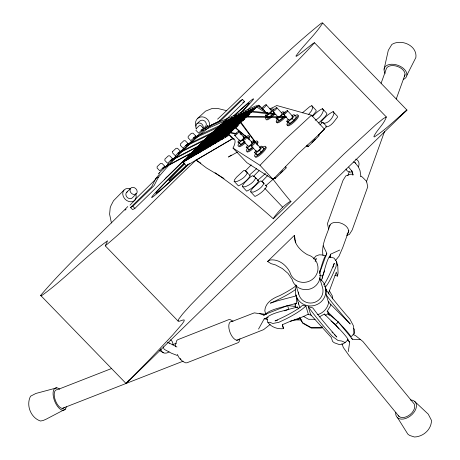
<?xml version="1.0" encoding="UTF-8"?>
<svg xmlns="http://www.w3.org/2000/svg" width="460" height="460" viewBox="0 0 460 460"><rect width="100%" height="100%" fill="white"/><g stroke="black" fill="none" stroke-linecap="round" stroke-linejoin="round"><path stroke-width="0.69" d="M295.176 303.197L295.147 305.986L296.194 307.797M295.561 305.256L295.171 303.985L296.504 303.301L296.579 296.28M337.646 321.649L339.641 323.616A14.841 1.472 45.8 0 1 350.934 336.887L353.935 333.971L353.372 325.674L349.876 319.096L344.27 312.656A99.693 9.873 45.8 0 1 325.858 289.501L326.215 294.889L328.313 301.691L330.832 304.531L330.826 305.216L327.181 311.305L328.308 312.627L329.096 315.175M332.413 298.902L332.442 296.113L329.297 290.68M286.586 116.863L286.574 117.403L246.14 117.087L186.145 145.952M257.83 145.251L240.649 121.906M321.391 280.841L325.024 268.013A14.841 1.696 -75.4 0 1 329.941 256.996L333.983 258.054L336.496 261.435L336.07 266.547L333.672 272.32A99.693 11.402 -75.4 0 1 325.243 287.155L324.409 286.011M330.09 224.911C327.002 234.726 321.149 244.645 322.978 255.311M322.431 278.231L322.667 276.172L324.582 270.848M326.611 254.598L326.767 253.224L323.207 245.772M330.188 257.657L330.573 254.219L339.675 250.067M347.438 339.279L349.68 342.004L348.323 351.561M234.157 181.303L234.37 180.038L236.498 177.227L243.518 170.706L244.358 170.378L245.226 170.729L247.008 172.074L247.215 173.069C245.283 177.301 240.919 179.917 236.739 181.556L234.157 181.303L238.406 185.886C243.11 183.793 247.658 180.044 250.349 175.668L249.475 175.312M242.426 186.587L242.638 185.322L244.772 182.517L250.188 177.18L252.626 175.662L255.283 177.359L258.618 180.952C255.927 185.328 251.384 189.077 246.675 191.17L242.426 186.587L245.007 186.84C249.193 185.202 253.552 182.585 255.49 178.359L255.283 177.359M250.694 191.872L250.907 190.612L253.04 187.801L260.061 181.28L260.895 180.947L261.763 181.297L263.551 182.643L263.758 183.643C261.826 187.87 257.462 190.492 253.276 192.125L250.694 191.872L254.949 196.454C259.653 194.367 264.201 190.612 266.886 186.237L266.018 185.88M322.684 23C315.169 35.052 304.025 44.425 295.918 56.062L296.315 56.367L298.322 55.102L313.231 43.349L314.502 42.757L386.348 116.972C383.968 124.303 377.188 129.49 373.848 136.459L374.267 136.994C386.141 129.346 396.129 119.082 406.956 110.049L322.684 23L321.442 23.103C284.636 52.584 251.971 86.917 217.614 119.151M267.588 261.464L294.388 235.37C293.647 243.823 300.667 250.918 307.55 254.771A14.346 14.013 -17.2 0 1 313.72 278.248A14.346 14.013 -17.2 0 1 289.834 272.015C286.108 264.862 278.444 258.773 269.986 260.038L267.588 261.464L271.107 263.672L275.546 264.925L282.417 268.605L288.04 273.418L292.077 279.283A14.346 14.013 -17.2 0 0 310.149 288.983A14.346 14.013 -17.2 0 0 319.418 270.698M334.932 275.396L337.525 276.075L338.071 273.027L337.749 265.5L336.496 261.435M40.641 295.395L126.074 383.508L150.161 358.978L172.983 334.667L182.056 324.133L183.994 321.304L184.264 320.016L183.189 319.947L179.285 321.264L178.095 321.08L105.254 245.835L107.582 240.804C84.215 257.37 64.716 279.272 41.256 295.895L40.641 295.395C67.568 263.833 98.653 236.032 127.799 206.552M384.077 69.247L388.292 50.336L391.845 44.459C401.281 38.525 417.438 45.575 415.869 57.529L406.904 75.204M319.499 273.096L321.224 267.018A14.841 1.696 -75.4 0 1 326.14 256.007L322.098 254.949L319.183 254.817L315.905 256.065L313.438 258.951M239.942 338.796L239.01 341.906L237.975 342.723L187.042 362.75L185.719 362.854C181.792 361.445 178.773 358.288 177.393 354.39M315.359 261.188L316.204 258.543A99.693 11.402 -75.4 0 1 315.117 261.263M333.005 267.226L334.276 263.258A99.693 11.402 -75.4 0 1 324.812 283.268L323.581 284.866M178.095 321.08L178.779 319.062L182.505 314.134L190.457 305.204L223.439 271.365L250.067 245.007L343.999 153.991L376.142 124.418L383.439 118.502L386.348 116.972M347.829 175.662L349.289 171.614M381.122 83.237L385.98 69.747A9.89 6.112 19.8 0 1 397.67 66.516A9.89 6.112 19.8 0 1 404.317 76.498M319.579 273.183L326.767 253.224M329.377 257.542L330.573 254.219M348.87 230.546L342.792 247.411L338.98 256.249L335.449 260.51M366.367 181.97L384.589 131.376M396.255 98.992L405.001 74.71M328.221 293.992L336.317 272.147L337.525 276.075M353.935 333.971L354.43 332.735L354.625 329.734L353.843 328.549M253.621 176.283L258.991 170.666M274.798 177.767L265.851 185.708M274.304 177.802L275.241 178.405L274.597 177.382M159.35 174.317L155.773 178.543L151.581 186.921L130.542 207.5L132.606 209.633L134.901 208.409L191.463 153.335M199.002 135.74A386.475 384.416 61.9 0 0 196.851 137.632A365.976 364.027 61.9 0 0 180.084 153.456A386.475 384.416 61.9 0 0 158.505 177.089L154.094 185.581L132.837 206.275L130.542 207.5M268.151 317.302L264.184 318.849L258.543 329.067M328.716 311.943L327.267 314.364L325.404 315.416M329.544 315.123L328.647 314.03L338.163 321.787L337.019 323.38L335.34 324.536L331.114 321.086M273.993 112.43L272.515 114.413L268.502 117.495L267.076 117.099L265.437 115.334L267.657 112.355M265.437 115.334L266.863 115.73L270.877 112.654L273.47 109.175L272.044 108.778L270.537 109.934M284.648 115.397L283.164 117.38L279.151 120.462L277.725 120.066L276.092 118.3L277.57 116.317M276.092 118.3L277.518 118.697L281.531 115.621L284.119 112.142L284.935 113.022M291.841 115.868L293.348 114.712L294.768 115.109L296.407 116.869L293.813 120.347L289.8 123.429L288.374 123.033L286.741 121.267L288.219 119.284M286.741 121.267L288.167 121.664L292.18 118.588L294.768 115.109M314.502 42.757C293.917 65.826 270.75 86.52 249.027 108.508L248.009 109.503M244.634 141.559L240.689 144.446L237.946 141.973L239.574 139.921M243.041 136.729L244.731 135.493L245.841 136.2L243.001 139.794L239.056 142.68L237.946 141.973M252.908 146.843L248.958 149.73L246.221 147.257L247.842 145.205M251.315 142.019L253.006 140.777L254.11 141.484L251.269 145.078L247.325 147.965L246.221 147.257M259.584 147.303L261.274 146.067L264.017 148.534L261.176 152.128L257.232 155.014L254.489 152.542L256.111 150.489M254.489 152.542L255.593 153.249L259.543 150.362L262.378 146.769M308.493 114.563L311.564 110.768L312.777 107.525L311.805 105.702L309.724 106.674L302.387 112.867M165.807 166.957L168.636 163.812M125.902 383.462L129.024 380.069M312.047 116.368L316.21 111.222L316.054 110.285L311.805 105.702M318.4 135.378L326.416 126.741M312.202 116.725C315.313 113.712 318.412 110.388 322.454 108.669L326.709 113.252L326.865 114.189L325.053 116.788L318.717 123.01M229.097 128.029L228.344 128.857L229.528 127.799M251.206 164.881L245.387 170.907L248.854 174.415M267.749 175.45L261.93 181.476L264.494 183.977M233.03 148.091L259.98 165.312L284.803 139.846L311.472 115.184L324.553 129.283L297.884 153.945L273.067 179.411L246.968 162.736L233.03 148.091A46.264 10.856 -42.9 0 0 233.151 138.368L196.098 160.097L206.517 167.992L224.031 178.474M124.004 190.083L113.499 200.761L111.015 205.557L110.199 207.742L109.612 214.245L111.435 222.991M126.552 192.429L130.657 188.261M136.476 193.614L132.376 197.783A3.956 3.191 44.5 0 1 126.868 196.989A3.956 3.191 44.5 0 1 127.454 191.768M125.039 210.174L126.028 209.168M129.979 205.148L134.924 200.129M195.954 128.84L199.358 125.626L200.802 125.626L203.515 128.426L198.599 133.066L195.885 130.266M164.72 166.198L159.804 170.838L157.09 168.032L157.159 166.606L160.563 163.398L162.012 163.392L164.72 166.198L164.387 166.376M172.483 158.642L167.561 163.283L164.852 160.482L164.921 159.056L168.326 155.842L169.769 155.836L172.483 158.642L172.143 158.821M187.996 143.531L183.08 148.172L180.366 145.371L180.435 143.945L183.839 140.737L185.288 140.731L187.996 143.531L187.663 143.715M194.062 137.689L195.759 135.982L193.045 133.176L191.366 133.308L188.197 136.396L188.129 137.816L190.837 140.622L193.637 138.121M306.297 146.096L308.119 146.602L318.895 135.907A4.203 0.581 45.2 0 0 318.458 134.671M210.255 137.534L208.564 139.288L212.439 135.51L211.261 136.574M230.529 126.839L232.225 125.08L230.034 127.104M243.932 113.476L246.48 110.992M203.677 129.8L158.654 173.581L159.649 172.667M204.7 128.806L208.029 125.511L207.034 126.431M134.958 199.536L155.819 179.199M219.512 126.028L244.576 101.626L242.512 99.492L221.254 120.192L212.658 124.361L208.88 126.667M165.606 178.141L167.141 176.646M167.877 176.03L185.058 159.206M194.442 150.437L195.977 148.942M207.23 137.983L209.277 135.993M213.371 132.008L218.488 127.029M256.617 107.123L223.882 122.394A416.484 414.27 61.9 0 0 182.971 162.225L186.409 165.778L187.945 164.283M196.42 159.752C165.956 188.301 137.316 219.121 105.254 245.835M228.522 134.4A4.945 0.489 45.8 0 1 232.409 137.712L233.783 139.133L233.335 139.374L228.522 134.4L258.497 105.213A4.945 0.489 45.8 0 1 262.384 108.525L263.304 109.474M215.102 172.764A596.43 593.25 61.9 0 1 273.309 218.799L290.938 201.63A596.43 593.25 61.9 0 1 273.085 179.32M126.074 383.508L406.956 110.049L399.751 116.708M334.42 334.529L336.835 337.042A99.693 9.873 45.8 0 1 315.37 311.385L312.811 307.935L308.223 306.671L310.724 314.749L331.355 337.536L332.563 341.464L334.247 342.746L339.353 344.603L342.78 344.074L345.115 342.556L348.116 339.635A14.841 1.472 45.8 0 0 336.818 326.364L324.358 314.048L319.372 316.871M218.742 121.532L240.223 100.717L242.512 99.492M275.241 178.405L286.315 167.831L285.666 166.808M197.696 118.341L205.557 111.136L212.163 108.468L218.161 108.566L226.763 110.71M196.892 123.769L199.962 120.957A3.956 3.588 47.5 0 1 205.689 122.176A3.956 3.588 47.5 0 1 204.044 127.558M319.941 124.844L322.494 122.509M249.314 175.139L256.64 168.688M257.583 180.423L265.437 173.512M164.323 179.44L164.663 179.147M196.351 137.069L197.386 136.183M270.181 324.461L263.58 329.659L236.584 340.302M281.192 112.901L282.693 111.745L284.119 112.142M231.219 155.118L228.476 157.027L237.463 152.105M182.971 162.225L229.206 135.113M186.409 165.778L232.645 138.661M322.379 326.853L321.137 327.554L311.173 327.583L302.594 322.719L299.609 317.561M322.397 327.434L321.293 328.06L311.328 328.089L302.749 323.225L300.213 318.602L298.16 318.849M242.857 102.545L244.576 101.626M203.176 128.605L203.515 128.426M195.419 136.16L195.759 135.982M155.773 178.543L158.505 177.089M162.506 168.233L229.494 132.572M162.696 168.435L229.684 132.773M315.18 120.238C319.131 118.37 322.241 114.684 323.426 110.492L322.454 108.669M65.377 409.124L46.161 419.181L42.987 420.566L40.451 421.009C30.785 417.778 25.84 405.248 30.527 396.232L35.863 393.461L56.856 387.837M170.223 160.638L234.882 127.242M170.499 160.925L235.152 127.529M296.596 307.493L297.488 307.044L298.546 308.861M177.928 153.03L240.258 121.894M178.313 153.427L240.637 122.297M209.933 125.816L218.115 121.842M185.61 145.4L245.617 116.529L286.068 116.851M333.109 111.636C328.348 113.925 324.334 117.76 321.068 121.883L321.08 122.348L322.328 122.331L324.501 123.303C329.291 122.676 332.683 117.766 334.081 113.453L333.109 111.636L337.358 116.219L337.513 117.156C334.523 120.698 331.522 126.212 326.583 126.914M193.292 137.764L250.97 111.165M193.982 138.477L251.649 111.878M200.939 130.099L256.295 105.76L257.209 105.777L264.627 110.578M201.848 131.037L257.192 106.703M111.446 368.575L57.345 389.706A9.89 4.617 68.7 0 0 55.568 400.901A9.89 4.617 68.7 0 0 64.452 407.445M172.897 344.569L176.237 343.263M231.673 321.609L254.288 312.875L259.543 313.657L264.563 315.272M263.2 315.111L287.655 305.561L295.832 306.521M284.671 310.851L288.638 309.298L287.655 305.561M62.261 408.399L183.149 361.175M346.679 235.439L349.364 234.468L352.188 229.994L367.741 186.817L366.585 181.315L362.221 176.968L360.439 176.174M277.604 320.085L275.04 320.925A99.693 21.275 -14.7 0 0 300.041 307.389L302.617 305.279L305.837 306.044L308.321 314.122L303.428 316.578L289.904 321.483L282.296 324.737L283.51 328.664C277.587 329.297 271.515 327.301 267.881 322.408L266.834 318.435A14.841 3.168 -14.7 0 1 280.243 311.61L297.488 307.044M296.263 295.866L277.42 300.857L270.377 303.163A99.693 21.275 -14.7 0 0 295.377 289.627M296.504 303.301L279.266 307.872A14.841 3.168 -14.7 0 0 265.851 314.278M290.323 321.218L300.213 318.602M267.881 322.408L269.83 322.264L272.751 323.495L278.783 322.322L285.597 319.119A99.693 21.275 -14.7 0 0 305.837 306.044M315.025 319.286L308.62 319.303L303.105 316.175M351.446 338.399L352.498 339.261L360.542 339.664M294.854 319.901L301.841 319.976M265.167 111.86L264.258 111.849L256.272 106.685M249.291 139.834L249.579 139.558L247.974 138.19M275.919 114.569L250.959 111.866M241.218 134.291L240.034 133.923M353.378 174.294L350.543 174.196L345.834 175.898L343.016 180.372L327.462 223.548L328.618 229.057M319.51 275.235L322.667 276.172M251.66 111.176L274.511 113.712M264.184 318.849L267.593 319.251M229.684 132.578L235.894 133.383M229.488 132.767L236.388 133.665M259.325 313.467L266.208 314.404M311.472 115.184L276.765 105.512A46.264 10.856 -42.9 0 1 269.514 108.847M177.152 355.419L171.528 353.263L165.002 349.744A3.956 3.024 -59.3 0 1 163.467 346.938M257.749 180.596L258.618 180.952M353.033 334.518L355.517 335.57L362.946 341.538L413.132 402.684A9.89 6.411 -39.4 0 1 410.343 414.345A9.89 6.411 -39.4 0 1 398.136 415.426M176.933 346.995L168.509 342.671M345.115 342.556L341.843 341.05L338.1 340.538L332.247 336.266L326.634 329.826A99.693 9.873 45.8 0 1 308.223 306.671M233.053 321.183L230.063 319.556L228.741 319.66L177.807 339.687L176.767 340.503L175.294 345.46L175.455 346.782M159.195 350.301L163.467 352.843M263.465 148.183L264.017 148.534M347.565 340.285L349.68 342.004M253.661 176.191L254.225 176.669M235.158 127.248L246.905 137.281A2.72 0.638 -42.9 0 1 243.507 140.536A2.72 0.638 -42.9 0 1 244.375 138.379A2.72 0.638 -42.9 0 1 246.911 137.287M234.876 127.523L246.088 137.097M414.541 401.315L428.254 414.155L431.48 420.388C431.468 429.536 423.269 436.695 414.414 437L409.584 435.424L407.796 434.073L397.612 417.795M330.832 304.531L350.232 323.995A99.693 9.873 45.8 0 1 328.773 298.339L326.215 294.889M327.181 311.305L336.651 320.66M258.497 105.213L259.94 106.709M132.837 206.275L134.901 208.409M255.162 177.583L256.226 178.693M332.011 332.016L332.977 333.023M290.938 201.63A31.912 2.242 -44.6 0 0 282.664 207.201L264.787 188.289M354.982 162.576L358.38 166.911M287.437 110.653L292.669 116.294M292.18 118.588L293.813 120.347M283.613 114.448L288.845 120.089M276.782 107.686L282.014 113.327A2.72 0.638 -42.9 0 1 280.818 115.42A2.72 0.638 -42.9 0 1 278.191 117.122L272.958 111.481M288.167 121.664L289.8 123.429M281.531 115.621L283.164 117.38M266.133 104.719L271.365 110.36A2.72 0.638 -42.9 0 1 269.117 113.378M277.518 118.697L279.151 120.462M270.877 112.654L272.515 114.413M262.309 108.514L267.542 114.155M266.863 115.73L268.502 117.495M255.168 142.14L260.4 147.781M254.11 141.484L254.926 142.37M253.414 141.22L254.639 142.542M259.543 150.362L261.176 152.128M246.893 136.856L252.126 142.496M245.841 136.2L247.474 137.965M238.625 131.571L243.857 137.212M251.24 145.895L256.473 151.536M255.593 153.249L257.232 155.014M242.966 140.61L248.199 146.245A2.72 0.638 -42.9 0 0 251.206 144.227A2.72 0.638 -42.9 0 0 251.585 142.571M247.325 147.965L248.958 149.73M234.698 135.326L239.93 140.961M239.056 142.68L240.689 144.446M259.98 165.312L273.067 179.411M324.358 314.048L325.484 315.376M338.163 321.787L352.498 339.261M335.34 324.536L338.922 328.906M399.021 416.421L348.835 355.269L343.298 347.461L341.964 343.562M285.286 166.462L285.867 167.198M265.397 184.983L265.892 185.616M240.246 122.291L255.72 142.951M337.105 264.316L337.749 265.5M358.645 167.457L360.036 170.66L360.876 176.255M352.78 173.144L351.653 170.608L351.923 171.155L349.715 168.458A3.956 3.093 -43 0 1 348.853 167.089M325.45 287.828L326.491 291.191M325.858 289.501L326.272 290.846M319.545 277.782L322.632 287.787A12.368 12.081 -17.2 0 1 312.708 302.87A12.368 12.081 -17.2 0 1 298.379 292.065M295.843 284.78L298.724 294.124M295.86 294.883L298.724 304.169M282.503 324.841L283.51 328.664M265.857 314.697L264.81 310.724C265.334 302.732 272.694 298.258 279.456 295.751A99.693 21.275 -14.7 0 0 296.343 285.551M352.509 172.483L352.918 175.271M294.388 235.37L295.751 242.857M273.309 218.799A31.912 2.242 -44.6 0 1 282.664 207.201M196.098 160.097A596.43 593.25 61.9 0 1 200.893 163.196M172.96 159.2A132.957 51.376 -41.8 0 1 175.91 156.158M180.314 151.765A132.957 51.376 -41.8 0 1 183.787 148.413M188.433 144.066A132.957 51.376 -41.8 0 1 191.619 141.185M200.623 134.332A386.475 384.416 61.9 0 1 208.805 127.466M210.45 126.126A386.475 384.416 61.9 0 1 212.658 124.361M232.156 118.674A46.989 1.34 -44.1 0 1 234.939 117.421M186.363 165.468A46.989 1.34 -44.1 0 1 184.402 164.162M181.269 170.838A46.989 1.34 -44.1 0 1 186.122 165.939M234.445 115.483A64.952 1.846 -44.1 0 1 240.074 113.447M239.096 114.465A64.952 1.846 -44.1 0 1 237.348 116.271M188.531 164.191A64.952 1.846 -44.1 0 1 155.952 193.338A64.952 1.846 -44.1 0 1 184.908 162.863M229.298 120.221A64.952 1.846 -44.1 0 1 232.283 117.467M233.801 115.765A70.938 2.018 -44.1 0 1 241.143 112.717M239.729 114.172A70.938 2.018 -44.1 0 1 238.245 115.69M189.457 163.559A70.938 2.018 -44.1 0 1 151.685 197.507A70.938 2.018 -44.1 0 1 184.224 163.283M228.792 120.411A70.938 2.018 -44.1 0 1 231.857 117.559M236.325 127.426A305.256 303.634 61.9 0 1 238.263 125.419M242.696 120.974A305.256 303.634 61.9 0 1 244.697 119.025M247.221 116.616A305.256 303.634 61.9 0 1 249.774 114.241M227.66 122.423A389.269 387.199 61.9 0 0 194.212 155.52L194.367 155.428A388.901 386.831 61.9 0 1 227.78 122.36M228.718 121.498A389.269 387.199 61.9 0 1 232.449 118.295L232.564 118.243A388.901 386.831 61.9 0 0 228.838 121.44M234.824 119.485A363.641 361.704 61.9 0 0 204.867 149.27L204.717 149.362A364.009 362.072 61.9 0 1 228.528 125.126M235.859 118.571A363.641 361.704 61.9 0 1 240.586 114.5L240.465 114.551A364.009 362.072 61.9 0 0 235.738 118.628M229.546 124.188A364.009 362.072 61.9 0 1 234.698 119.548M219.546 132.854A369.282 367.316 61.9 0 0 202.526 150.65L202.371 150.736A369.65 367.684 61.9 0 1 219.408 132.923M220.052 132.359A369.282 367.316 61.9 0 1 226.682 126.063M227.717 125.108A369.282 367.316 61.9 0 1 238.792 115.334L238.677 115.391A369.65 367.684 61.9 0 0 219.914 132.434M229.822 121.791A379.586 377.562 61.9 0 0 198.243 153.157L198.087 153.249A379.954 377.93 61.9 0 1 235.405 116.915L235.526 116.863A379.586 377.562 61.9 0 0 230.851 120.882M228.672 122.141A384.612 382.565 61.9 0 0 196.15 154.382L196.305 154.295A384.244 382.197 61.9 0 1 228.792 122.078M229.718 121.227A384.612 382.565 61.9 0 1 233.927 117.605L234.042 117.553A384.244 382.197 61.9 0 0 229.839 121.164M225.751 123.55A393.444 391.345 61.9 0 0 192.481 156.538L192.636 156.446A393.076 390.983 61.9 0 1 225.871 123.493M226.82 122.613A393.444 391.345 61.9 0 1 231.127 118.91L231.242 118.858A393.076 390.983 61.9 0 0 226.941 122.555M245.697 114.252A330.654 328.894 61.9 0 0 218.58 141.231L218.736 141.139A330.286 328.526 61.9 0 1 245.818 114.195M246.761 113.315A330.654 328.894 61.9 0 1 251.056 109.612L251.171 109.56A330.286 328.526 61.9 0 0 246.882 113.258M247.796 113.442A322.805 321.086 61.9 0 0 221.846 139.317L221.996 139.23A322.437 320.723 61.9 0 1 253.661 108.399L253.546 108.451A322.805 321.086 61.9 0 0 248.837 112.522M222.985 124.982A401.045 398.912 61.9 0 0 189.319 158.389L189.474 158.297A400.677 398.544 61.9 0 1 223.623 124.47M224.537 123.625A401.045 398.912 61.9 0 1 228.712 120.037L228.827 119.985A400.677 398.544 61.9 0 0 224.658 123.567M239.568 116.892A351.624 349.749 61.9 0 0 209.863 146.343L209.714 146.429A351.992 350.117 61.9 0 1 244.283 112.775L244.398 112.723A351.624 349.749 61.9 0 0 240.632 115.954M220.714 125.666A411.102 408.911 61.9 0 0 185.138 160.839L185.294 160.753A410.734 408.543 61.9 0 1 225.636 121.474L225.521 121.526A411.102 408.911 61.9 0 0 221.777 124.74M219.742 126.132A414.046 411.838 61.9 0 0 183.919 161.558L184.069 161.471A413.678 411.476 61.9 0 1 224.704 121.906L224.583 121.963A414.046 411.838 61.9 0 0 220.811 125.2M214.636 132.037A404.478 402.327 61.9 0 0 187.893 159.229L188.048 159.137A404.11 401.959 61.9 0 1 221.973 125.471M215.659 131.094A404.478 402.327 61.9 0 1 222.893 124.62M223.939 123.705A404.478 402.327 61.9 0 1 227.619 120.549L227.74 120.491A404.11 401.959 61.9 0 0 223.014 124.562M240.672 116.771A345.126 343.286 61.9 0 0 212.566 144.756L212.721 144.67A344.758 342.924 61.9 0 1 240.798 116.713M241.718 115.851A345.126 343.286 61.9 0 1 246.462 111.757L246.577 111.705A344.758 342.924 61.9 0 0 241.839 115.793M221.76 125.16A407.911 405.743 61.9 0 0 186.467 160.063L186.616 159.977A407.543 405.375 61.9 0 1 221.881 125.103M222.818 124.24A407.911 405.743 61.9 0 1 226.533 121.055L226.648 121.003A407.543 405.375 61.9 0 0 222.933 124.183M245.985 136.712A7.417 1.742 -42.9 0 1 247.98 138.512M245.042 141.818A7.417 1.742 -42.9 0 1 238.746 146.038A7.417 1.742 -42.9 0 1 239.539 142.571M249.538 136.442A7.417 1.742 -42.9 0 1 248.636 139.219M245.237 142.951A7.417 1.742 -42.9 0 1 238.826 146.671M243.317 137.287A2.72 0.638 -42.9 0 1 242.449 139.443A2.72 0.638 -42.9 0 1 239.919 140.536M254.253 141.996A7.417 1.742 -42.9 0 1 256.657 143.204M252.85 147.533A7.417 1.742 -42.9 0 1 247.077 151.317A7.417 1.742 -42.9 0 1 247.348 148.471M257.813 141.726A7.417 1.742 -42.9 0 1 256.91 144.503M253.506 148.235A7.417 1.742 -42.9 0 1 247.095 151.955M262.522 147.28A7.417 1.742 -42.9 0 1 264.782 148.712A7.417 1.742 -42.9 0 1 256.628 156.124A7.417 1.742 -42.9 0 1 256.082 153.14M266.081 147.01A7.417 1.742 -42.9 0 1 262.234 153.094A7.417 1.742 -42.9 0 1 255.369 157.239M259.86 147.855A2.72 0.638 -42.9 0 1 258.991 150.012A2.72 0.638 -42.9 0 1 256.456 151.104M282.687 170.781A6.181 1.449 -42.9 0 1 280.629 173.023M274.557 112.93A7.417 1.742 -42.9 0 1 273.562 114.028M273.039 114.563A7.417 1.742 -42.9 0 1 266.558 119.157A7.417 1.742 -42.9 0 1 266.794 116.138M274.729 114.183A7.417 1.742 -42.9 0 1 266.53 119.899M268.157 113.999A2.72 0.638 -42.9 0 1 267.444 113.798M294.969 115.736A7.417 1.742 -42.9 0 1 297.137 117.196A7.417 1.742 -42.9 0 1 289.156 124.551A7.417 1.742 -42.9 0 1 288.098 122.072M298.258 115.477A7.417 1.742 -42.9 0 1 293.578 122.521A7.417 1.742 -42.9 0 1 287.558 124.867M292.054 116.443A2.72 0.638 -42.9 0 1 291.473 118.387A2.72 0.638 -42.9 0 1 288.742 119.732M307.268 145.061A3.461 0.483 45.2 0 1 306.866 145.619M307.683 145.371A4.203 0.581 45.2 0 1 308.119 146.602M322.368 122.688A2.967 0.414 45.2 0 1 325.237 124.844A2.967 0.414 45.2 0 1 325.766 126.35M315.267 138.983A6.181 1.449 -42.9 0 1 311.886 142.514M285.211 115.897A7.417 1.742 -42.9 0 1 278.03 121.82A7.417 1.742 -42.9 0 1 277.029 119.698M284.32 112.769A7.417 1.742 -42.9 0 1 285.28 112.228M285.861 116.598A7.417 1.742 -42.9 0 1 279.571 122.055A7.417 1.742 -42.9 0 1 276.903 121.9M196.754 129.093A3.956 3.588 47.5 0 1 198.605 123.004A3.956 3.588 47.5 0 1 203.09 128.19M196.075 126.126A7.417 6.733 47.5 0 1 202.13 116.84A7.417 6.733 47.5 0 1 209.311 126.621M355.637 159.148A7.417 5.802 -43 0 1 358.317 167.043M352.429 171.908A7.417 5.802 -43 0 1 345.978 169.056M353.418 162A3.956 3.093 -43 0 1 355.655 163.427M329.527 226.487A9.89 6.112 19.8 0 1 342.165 223.64A9.89 6.112 19.8 0 1 346.921 234.203M385.192 73.353A11.874 7.337 19.8 0 1 389.505 64.469A11.874 7.337 19.8 0 1 404.599 69.546A11.874 7.337 19.8 0 1 403.293 79.448M135.631 193.74A7.417 5.986 44.5 0 1 131.088 201.831A7.417 5.986 44.5 0 1 122.728 194.137A7.417 5.986 44.5 0 1 130.174 188.715M170.562 339.842A7.417 5.669 -59.3 0 1 172.925 344.839M169.061 351.917A7.417 5.669 -59.3 0 1 160.672 348.967M167.446 342.476A3.956 3.024 -59.3 0 1 169.361 343.298M239.027 339.25A9.89 4.617 68.7 0 1 230.149 332.701A9.89 4.617 68.7 0 1 231.926 321.511M181.01 359.352A9.89 4.617 68.7 0 1 180.193 358.507M66.332 406.795A11.874 5.537 68.7 0 1 58.754 407.836A11.874 5.537 68.7 0 1 53.09 392.823A11.874 5.537 68.7 0 1 59.702 389.2M410.389 399.959A11.874 7.694 -39.4 0 1 415.915 408.733A11.874 7.694 -39.4 0 1 403.73 418.985A11.874 7.694 -39.4 0 1 395.767 412.258M328.796 301.294A15.335 14.979 -17.2 0 1 317.354 314.732M311.357 315.123A15.335 14.979 -17.2 0 1 308.085 314.335M300.035 307.464A15.335 14.979 -17.2 0 1 298.436 302.806M320.005 278.933A15.335 14.979 -17.2 0 1 323.903 298.339A15.335 14.979 -17.2 0 1 304.721 304.859A15.335 14.979 -17.2 0 1 295.941 287.109M172.678 151.501L172.609 152.927L175.323 155.727L180.239 151.087L177.525 148.287L176.082 148.287L172.678 151.501M205.988 140.53L209.731 136.942L205.988 140.53M206.477 143.422L210.22 139.834L206.477 143.422M220.587 129.685L224.325 126.097L220.587 129.685M219.224 133.555L222.962 129.962L219.224 133.555M223.554 131.267L227.297 127.679L223.554 131.267M233.99 125.77L237.734 122.176L233.99 125.77M191.004 157.4L190.848 157.492A397.365 395.249 61.9 0 1 229.879 119.491L229.994 119.439A396.997 394.887 61.9 0 0 191.004 157.406M200.278 151.961L200.129 152.053A375.044 373.048 61.9 0 1 236.963 116.19L237.078 116.133A374.681 372.686 61.9 0 0 200.278 151.961M207.316 147.838L207.161 147.924A358.122 356.218 61.9 0 1 242.334 113.683L242.454 113.626A357.753 355.85 61.9 0 0 207.316 147.838M215.573 142.997L215.424 143.083A338.255 336.455 61.9 0 1 248.641 110.739L248.756 110.687A337.887 336.093 61.9 0 0 215.573 142.997M225.567 137.137L225.411 137.224A314.22 312.547 61.9 0 1 256.272 107.18L256.387 107.128A313.852 312.185 61.9 0 0 225.567 137.137M235.238 135.251A2.72 0.638 -42.9 0 0 238.642 132.003A2.72 0.638 -42.9 0 0 236.106 133.095A2.72 0.638 -42.9 0 0 235.238 135.251M251.781 145.82A2.72 0.638 -42.9 0 0 255.179 142.571A2.72 0.638 -42.9 0 0 252.649 143.664A2.72 0.638 -42.9 0 0 251.781 145.82M262.924 108.359A2.72 0.638 -42.9 0 0 266.236 105.07A2.72 0.638 -42.9 0 0 263.505 106.415A2.72 0.638 -42.9 0 0 262.924 108.359M284.222 114.293A2.72 0.638 -42.9 0 0 287.534 111.004A2.72 0.638 -42.9 0 0 284.809 112.349A2.72 0.638 -42.9 0 0 284.222 114.293M273.573 111.326A2.72 0.638 -42.9 0 0 276.885 108.037A2.72 0.638 -42.9 0 0 274.16 109.382A2.72 0.638 -42.9 0 0 273.573 111.326M129.984 189.813A3.956 3.191 44.5 0 0 135.027 194.453A3.956 3.191 44.5 0 0 135.683 188.548A3.956 3.191 44.5 0 0 129.984 189.813"/></g></svg>
